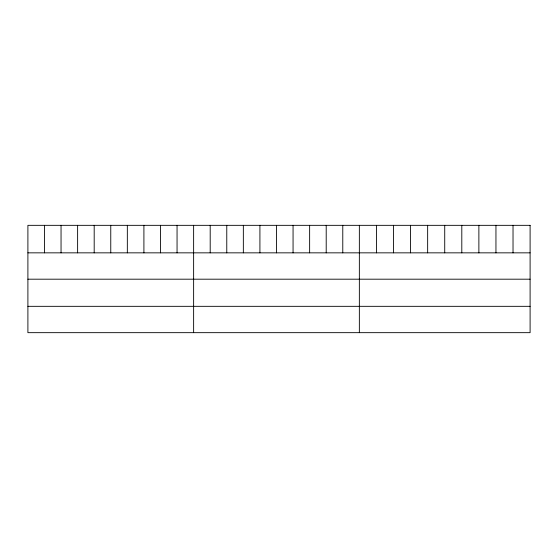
<?xml version="1.0" encoding="UTF-8"?>
<svg xmlns="http://www.w3.org/2000/svg" width="558" height="558" viewBox="0 0 558 558"><rect width="100%" height="100%" fill="white"/><g stroke="black" fill="none" stroke-linecap="round" stroke-linejoin="round"><path stroke-width="0.84" d="M27.9 252.844L530.1 252.844M27.9 279.188L530.1 279.188M27.9 306.328L530.1 306.328M513.025 225.334L513.025 252.844M495.95 225.334L495.95 252.844M478.876 225.334L478.876 252.844M461.801 225.334L461.801 252.844M444.726 225.334L444.726 252.844M427.651 225.334L427.651 252.844M410.576 225.334L410.576 252.844M393.502 225.334L393.502 252.844M376.427 225.334L376.427 252.844M359.352 225.334L359.352 332.666M342.779 225.334L342.779 252.844M326.207 225.334L326.207 252.844M309.634 225.334L309.634 252.844M293.062 225.334L293.062 252.844M276.489 225.334L276.489 252.844M259.916 225.334L259.916 252.844M243.344 225.334L243.344 252.844M226.771 225.334L226.771 252.844M210.199 225.334L210.199 252.844M193.626 225.334L193.626 332.666M177.053 225.334L177.053 252.844M160.481 225.334L160.481 252.844M143.908 225.334L143.908 252.844M127.336 225.334L127.336 252.844M110.763 225.334L110.763 252.844M94.19 225.334L94.19 252.844M77.618 225.334L77.618 252.844M61.045 225.334L61.045 252.844M44.473 225.334L44.473 252.844M530.1 225.334L27.9 225.334L27.9 332.666L530.1 332.666L530.1 225.334"/></g></svg>
